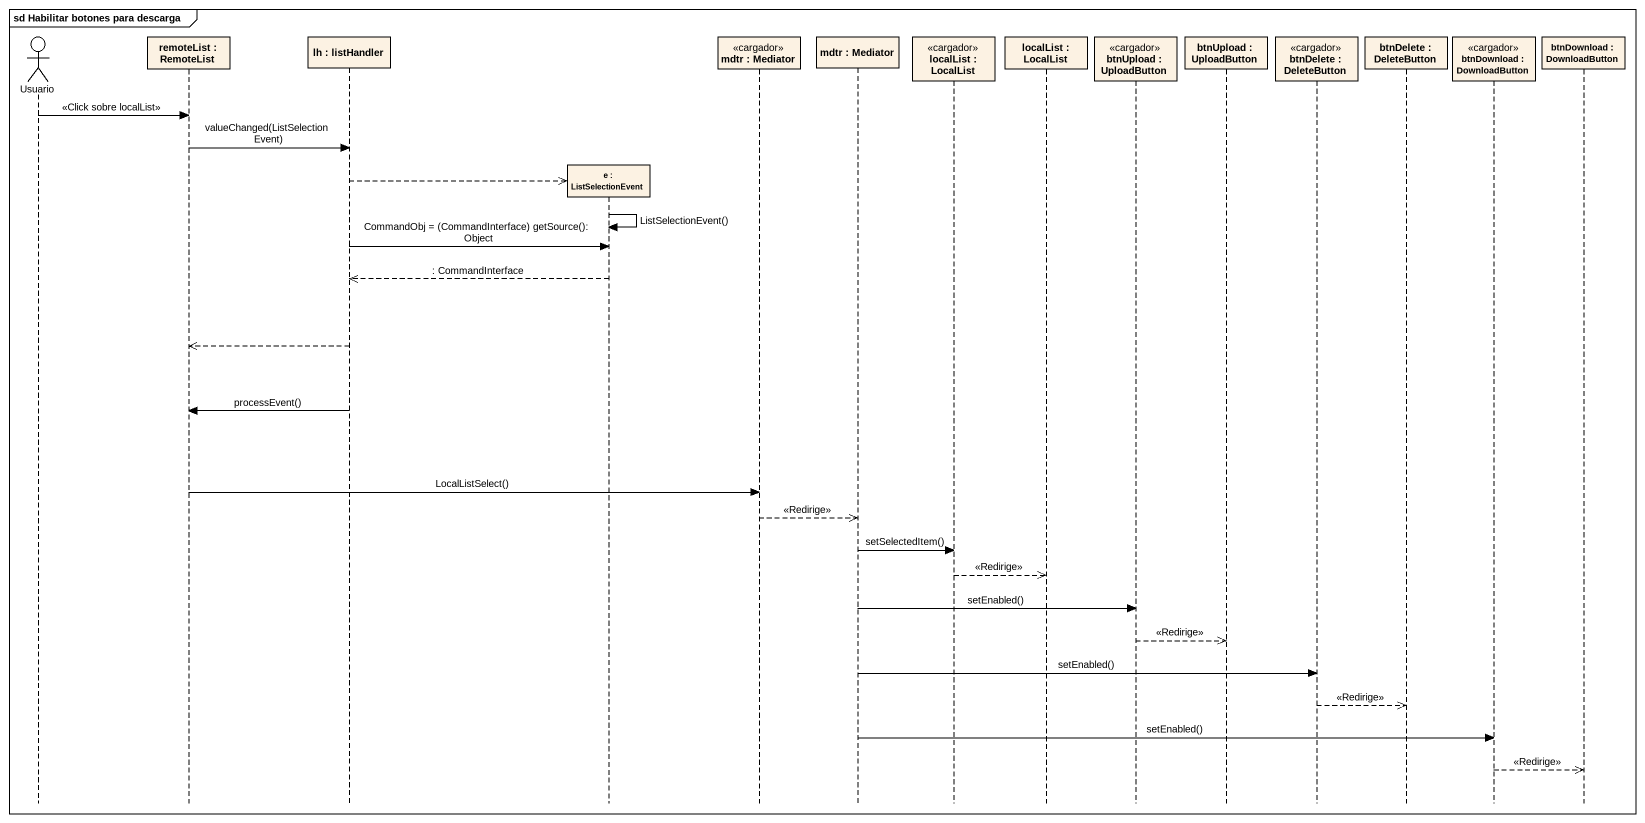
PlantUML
@startuml
mainframe sd Habilitar botones para descarga
hide footbox
actor Usuario
participant "remoteList : RemoteList" as remoteList
participant "lh : listHandler" as lh
participant "e : ListSelectionEvent" as e
participant "mdtr : Mediator" as mdtr <<cargador>>
participant "mdtr : Mediator" as mdtr_2
participant "localList : LocalList" as localList <<cargador>>
participant "localList : LocalList" as localList_2
participant "btnUpload : UploadButton" as btnUpload <<cargador>>
participant "btnUpload : UploadButton" as btnUpload_2
participant "btnDelete : DeleteButton" as btnDelete <<cargador>>
participant "btnDelete : DeleteButton" as btnDelete_2
participant "btnDownload : DownloadButton" as btnDownload <<cargador>>
participant "btnDownload : DownloadButton" as btnDownload_2

Usuario -> remoteList : <<Click sobre localList>>
remoteList -> lh : valueChanged(ListSelectionEvent)
lh -->> e **
e -> e : ListSelectionEvent()
lh -> e : CommandObj = (CommandInterface) getSource(): Object
e -->> lh : : CommandInterface
lh -->> remoteList
lh -> remoteList : processEvent()
remoteList -> mdtr : LocalListSelect()
mdtr -->> mdtr_2 : <<Redirige>>
mdtr_2 -> localList : setSelectedItem()
localList -->> localList_2 : <<Redirige>>
mdtr_2 -> btnUpload : setEnabled()
btnUpload -->> btnUpload_2 : <<Redirige>>
mdtr_2 -> btnDelete : setEnabled()
btnDelete -->> btnDelete_2 : <<Redirige>>
mdtr_2 -> btnDownload : setEnabled()
btnDownload -->> btnDownload_2 : <<Redirige>>
@enduml
